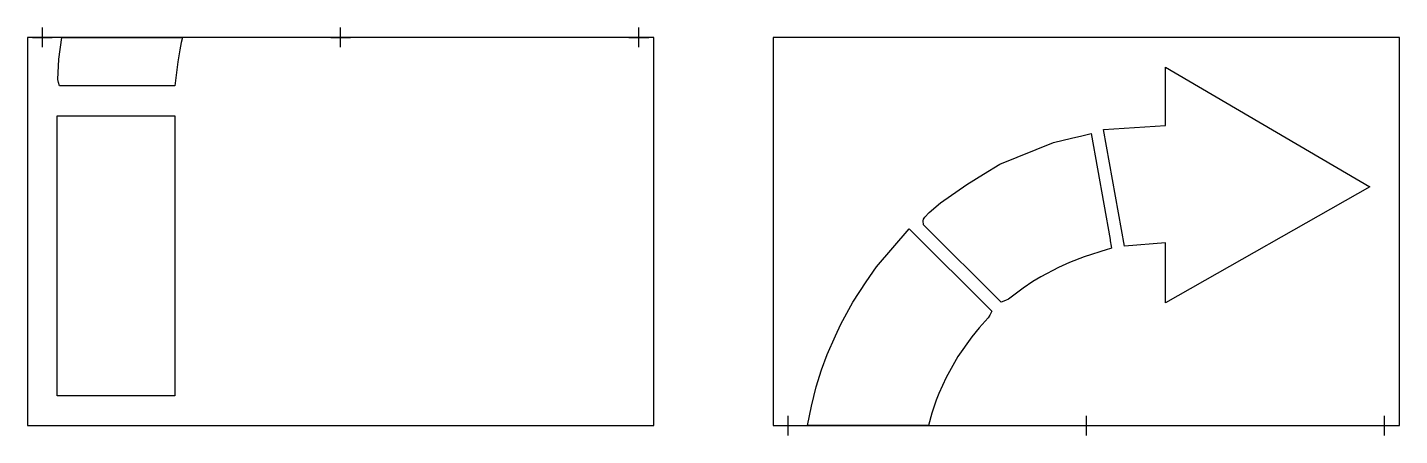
# Model space of a CAD drawing. Header units: inches. Extents: x 0 to 138, y -1 to 40.
import ezdxf

# ---------------------------------------------------------------- set-up
doc = ezdxf.new("R2010")
doc.units = ezdxf.units.IN
doc.header["$MEASUREMENT"] = 0
doc.layers.add('CUT', color=1, linetype='Continuous')
doc.layers.add('REG', color=5, linetype='Continuous')

msp = doc.modelspace()

# ---------------------------------------------------------------- linework, layer by layer
at = {"layer": 'CUT'}
for points in [[(3.45, 39.1), (3.45, 39.1), (15.61, 39.1), (15.47, 38.58), (15.31, 37.83), (15.11, 36.65), (14.83, 34.21), (3.21, 34.21), (3.11, 34.55), (3.07, 34.86), (3.16, 36.92)], [(114.46, 36.1), (135, 24.06), (114.46, 12.38), (114.46, 18.41), (110.33, 18.08), (108.24, 29.81), (114.46, 30.22)], [(14.81, 3), (3, 3), (3, 3.03), (3, 31.19), (14.81, 31.19)], [(108.89, 18.6), (108.99, 18.07), (109.03, 17.87), (108.83, 17.81), (108.6, 17.73), (106.28, 17), (104.81, 16.43), (103.71, 15.93), (101.93, 14.98), (101.12, 14.51), (100.16, 13.86), (98.68, 12.73), (98.38, 12.59), (97.94, 12.44), (90.12, 20.22), (90.08, 20.61), (90.12, 20.79), (90.25, 21), (90.69, 21.45), (91.84, 22.43), (94.49, 24.3), (96.14, 25.32), (97.81, 26.33), (103.18, 28.52), (104.99, 28.96), (106.03, 29.19), (106.06, 29.2), (106.99, 29.42), (108.88, 18.75)], [(78.84, 1.97), (79.34, 3.91), (79.86, 5.61), (80.44, 7.15), (81.26, 9.05), (81.82, 10.21), (83.02, 12.42), (84.34, 14.48), (85.41, 16.01), (88.68, 19.82), (97.01, 11.54), (96.8, 11.14), (96.64, 10.85), (95.73, 9.85), (94.99, 8.96), (93.59, 6.96), (92.39, 4.85), (91.65, 3.23), (91.39, 2.56), (90.95, 1.27), (90.61, 0), (78.45, 0)]]:
    msp.add_lwpolyline(points, close=True, dxfattribs=at)
at = {"layer": 'REG'}
for points in [[(1.5, 38.1), (1.5, 40.1)], [(31.5, 38.1), (31.5, 40.1)], [(61.5, 38.1), (61.5, 40.1)], [(0.5, 39.1), (2.5, 39.1)], [(30.5, 39.1), (32.5, 39.1)], [(60.5, 39.1), (62.5, 39.1)], [(75.5, 0), (77.5, 0)], [(76.5, -1), (76.5, 1)], [(105.5, 0), (107.5, 0)], [(106.5, -1), (106.5, 1)], [(135.5, 0), (137.5, 0)], [(136.5, -1), (136.5, 1)]]:
    msp.add_lwpolyline(points, dxfattribs=at)
for points in [[(0, 0), (63, 0), (63, 39.1), (0, 39.1)], [(75, 0), (138, 0), (138, 39.1), (75, 39.1)]]:
    msp.add_lwpolyline(points, close=True, dxfattribs=at)

doc.saveas('drawing.dxf')
